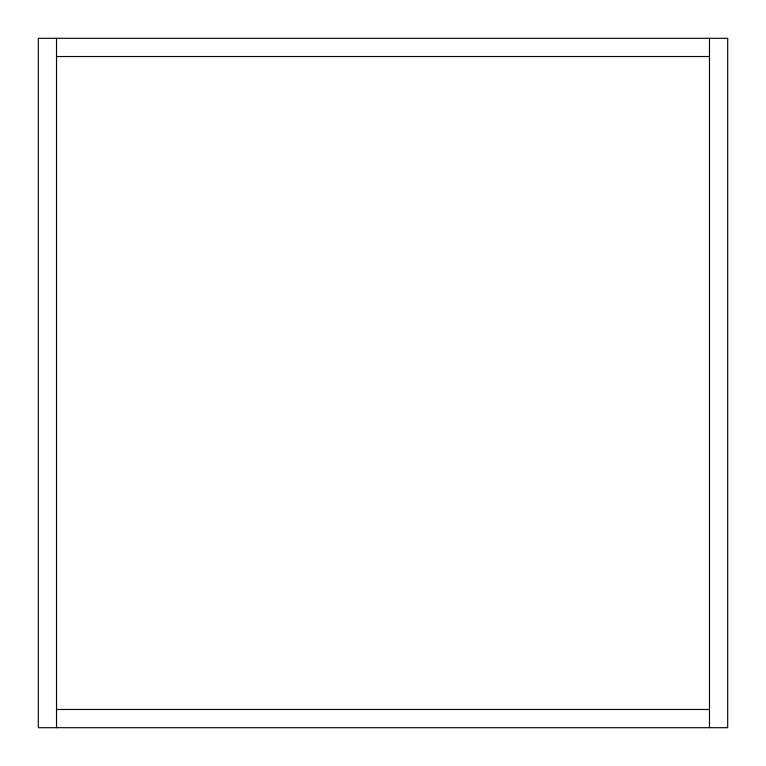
<?xml version="1.0" encoding="UTF-8"?>
<svg xmlns="http://www.w3.org/2000/svg" width="766" height="766" viewBox="0 0 766 766"><rect width="100%" height="100%" fill="white"/><g stroke="black" fill="none" stroke-linecap="round" stroke-linejoin="round"><path stroke-width="1.15" d="M56.521 56.521L709.479 56.521M56.521 709.479L709.479 709.479M709.479 38.3L709.479 727.7M56.521 38.3L56.521 727.7M727.7 38.3L38.3 38.3L38.3 727.7L727.7 727.7L727.7 38.3"/></g></svg>
